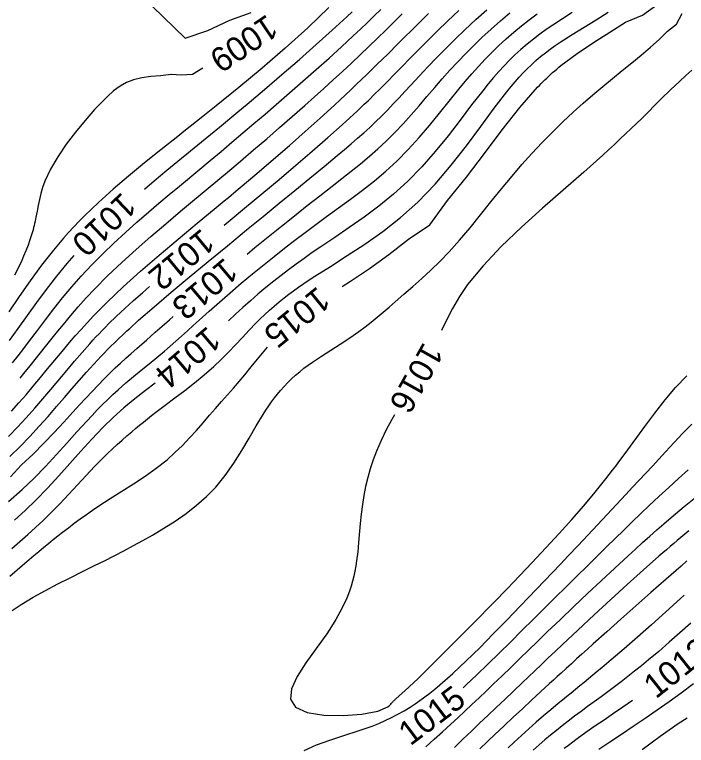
# Model space of a CAD drawing. Extents: x 1969999 to 1995709, y 501250 to 517050.
# Drawn here: x 1970345.31 to 1970384.26, y 503191.33 to 503233.68 of the extents above; entities that cross this region are included whole.
import ezdxf

# ---------------------------------------------------------------- set-up
doc = ezdxf.new("R2010")
doc.units = 0
doc.layers.add('DT_X_Contour_Major', color=7, linetype='Continuous')
doc.layers.add('DT_X_Contour_Minor', color=7, linetype='Continuous')

msp = doc.modelspace()

# ---------------------------------------------------------------- linework, layer by layer
at = {"layer": 'DT_X_Contour_Major'}
for points in [[(1970364.302, 503217.93), (1970364.784, 503218.241), (1970365.883, 503218.968), (1970367.015, 503219.773), (1970368.148, 503220.668), (1970369.385, 503221.506), (1970370.407, 503222.913), (1970371.505, 503224.252), (1970372.558, 503225.632), (1970373.586, 503226.999), (1970374.606, 503228.297), (1970375.637, 503229.474), (1970375.741, 503229.583), (1970375.846, 503229.69), (1970375.952, 503229.796), (1970376.057, 503229.899), (1970376.163, 503230.002), (1970376.27, 503230.102), (1970376.389, 503230.212), (1970376.508, 503230.319), (1970376.628, 503230.425), (1970376.749, 503230.528), (1970376.87, 503230.63), (1970376.992, 503230.731), (1970377.931, 503231.436), (1970378.885, 503232.073), (1970379.826, 503232.669), (1970380.727, 503233.247), (1970381.724, 503233.647), (1970382.559, 503234.243)], [(1970345.628, 503212.609), (1970345.851, 503212.879), (1970346.217, 503213.332), (1970346.584, 503213.791), (1970347.329, 503214.729), (1970347.727, 503215.226), (1970348.136, 503215.73), (1970348.561, 503216.239), (1970349.003, 503216.754), (1970349.468, 503217.272), (1970349.957, 503217.793), (1970350.716, 503218.557), (1970351.522, 503219.32), (1970352.359, 503220.079), (1970353.215, 503220.829), (1970354.077, 503221.565), (1970354.929, 503222.282), (1970355.393, 503222.669), (1970357.209, 503224.18), (1970357.661, 503224.559), (1970358.415, 503225.195), (1970359.171, 503225.838), (1970359.926, 503226.485), (1970360.674, 503227.133), (1970361.414, 503227.778), (1970362.139, 503228.418), (1970362.699, 503228.916), (1970363.249, 503229.409), (1970363.788, 503229.898), (1970364.317, 503230.383), (1970364.836, 503230.865), (1970365.346, 503231.345), (1970365.852, 503231.828), (1970366.349, 503232.309), (1970366.836, 503232.787), (1970367.315, 503233.26), (1970367.786, 503233.729)], [(1970352.833, 503223.571), (1970353.404, 503224.052), (1970354.143, 503224.664), (1970356.151, 503226.309), (1970356.668, 503226.733), (1970357.188, 503227.162), (1970358.248, 503228.041), (1970358.791, 503228.496), (1970359.794, 503229.341), (1970360.812, 503230.208), (1970361.821, 503231.081), (1970362.8, 503231.942), (1970363.725, 503232.775), (1970364.573, 503233.561), (1970364.878, 503233.852)], [(1970357.455, 503221.485), (1970357.8, 503221.767), (1970358.648, 503222.466), (1970359.65, 503223.297), (1970360.647, 503224.132), (1970361.624, 503224.961), (1970362.568, 503225.771), (1970363.463, 503226.551), (1970364.296, 503227.291), (1970364.746, 503227.699), (1970365.175, 503228.095), (1970365.383, 503228.29), (1970365.587, 503228.483), (1970365.802, 503228.69), (1970366.226, 503229.104), (1970366.436, 503229.312), (1970366.646, 503229.522), (1970366.858, 503229.735), (1970367.423, 503230.309), (1970368.594, 503231.5), (1970369.196, 503232.108), (1970369.81, 503232.717), (1970370.434, 503233.323), (1970371.067, 503233.923)], [(1970377.636, 503233.811), (1970377.075, 503233.444), (1970376.519, 503233.076), (1970376.136, 503232.812), (1970375.76, 503232.541), (1970375.39, 503232.262), (1970375.028, 503231.971), (1970374.671, 503231.667), (1970374.32, 503231.347), (1970374.008, 503231.043), (1970373.699, 503230.723), (1970373.39, 503230.387), (1970373.081, 503230.033), (1970372.769, 503229.662), (1970372.453, 503229.271), (1970371.812, 503228.446), (1970371.143, 503227.568), (1970370.441, 503226.661), (1970369.702, 503225.749), (1970368.92, 503224.856), (1970368.092, 503224.006), (1970367.276, 503223.27), (1970366.43, 503222.585), (1970365.571, 503221.945), (1970364.712, 503221.343), (1970363.87, 503220.772), (1970363.06, 503220.226), (1970362.566, 503219.887), (1970362.091, 503219.553), (1970361.632, 503219.224), (1970361.188, 503218.897), (1970360.758, 503218.571), (1970360.34, 503218.244), (1970359.875, 503217.866), (1970359.422, 503217.486), (1970358.981, 503217.103), (1970358.548, 503216.716), (1970358.123, 503216.327), (1970357.712, 503215.942)], [(1970358.794, 503219.803), (1970359.249, 503220.177), (1970360.018, 503220.803), (1970360.781, 503221.418), (1970361.536, 503222.022), (1970362.279, 503222.612), (1970363.007, 503223.186), (1970363.718, 503223.743), (1970364.281, 503224.183), (1970364.83, 503224.614), (1970365.363, 503225.042), (1970365.88, 503225.472), (1970366.38, 503225.908), (1970366.861, 503226.355), (1970367.357, 503226.849), (1970367.835, 503227.358), (1970368.301, 503227.878), (1970368.759, 503228.404), (1970369.215, 503228.935), (1970369.672, 503229.465), (1970370.111, 503229.965), (1970370.556, 503230.46), (1970371.009, 503230.948), (1970371.468, 503231.427), (1970371.934, 503231.896), (1970372.409, 503232.354), (1970372.944, 503232.846), (1970373.483, 503233.32), (1970374.022, 503233.778)], [(1970356.229, 503230.577), (1970355.621, 503230.214), (1970354.97, 503230.177), (1970354.38, 503230.206), (1970353.779, 503230.143), (1970353.218, 503230.092), (1970352.695, 503230.024), (1970352.208, 503229.908), (1970351.806, 503229.745), (1970351.422, 503229.526), (1970351.052, 503229.255), (1970350.687, 503228.938), (1970350.322, 503228.578), (1970349.951, 503228.18), (1970349.398, 503227.554), (1970348.842, 503226.878), (1970348.307, 503226.169), (1970347.816, 503225.445), (1970347.394, 503224.724), (1970347.065, 503224.023), (1970346.934, 503223.662), (1970346.829, 503223.309), (1970346.745, 503222.963), (1970346.674, 503222.623), (1970346.61, 503222.286), (1970346.547, 503221.95), (1970346.522, 503221.829), (1970346.497, 503221.708), (1970346.47, 503221.586), (1970346.442, 503221.464), (1970346.412, 503221.341), (1970346.38, 503221.217), (1970346.297, 503220.923), (1970346.201, 503220.624), (1970346.093, 503220.317), (1970345.97, 503220.002), (1970345.833, 503219.678), (1970345.682, 503219.344), (1970345.3, 503218.58)], [(1970384.582, 503230.466), (1970384.222, 503230.144), (1970383.856, 503229.805), (1970383.342, 503229.314), (1970382.809, 503228.793), (1970381.671, 503227.67), (1970381.058, 503227.073), (1970380.412, 503226.455), (1970380.088, 503226.151), (1970379.755, 503225.842), (1970379.412, 503225.528), (1970379.058, 503225.207), (1970378.692, 503224.88), (1970378.313, 503224.545), (1970375.923, 503222.457), (1970374.699, 503221.355), (1970373.53, 503220.239), (1970372.471, 503219.128), (1970371.58, 503218.04), (1970371.102, 503217.34), (1970370.703, 503216.66), (1970370.364, 503216.004), (1970370.067, 503215.376)], [(1970345.011, 503214.795), (1970345.52, 503215.5), (1970346.049, 503216.238), (1970346.598, 503216.995), (1970347.167, 503217.758), (1970347.756, 503218.516), (1970348.365, 503219.255), (1970348.773, 503219.721)], [(1970344.956, 503209.237), (1970345.482, 503209.777), (1970345.987, 503210.321), (1970346.474, 503210.866), (1970346.944, 503211.409), (1970347.419, 503211.966), (1970348.336, 503213.058), (1970348.784, 503213.589), (1970349.228, 503214.106), (1970349.672, 503214.609), (1970349.85, 503214.806), (1970350.029, 503215), (1970350.209, 503215.192), (1970350.391, 503215.383), (1970350.575, 503215.572), (1970350.762, 503215.761), (1970351.222, 503216.208), (1970351.701, 503216.656), (1970352.202, 503217.108), (1970352.725, 503217.565), (1970353.138, 503217.918)], [(1970345.075, 503206.891), (1970345.71, 503207.582), (1970346.381, 503208.218), (1970347.01, 503208.848), (1970347.601, 503209.466), (1970348.159, 503210.066), (1970348.687, 503210.642), (1970349.069, 503211.06), (1970349.438, 503211.461), (1970349.798, 503211.846), (1970350.151, 503212.216), (1970350.498, 503212.572), (1970350.844, 503212.914), (1970351.147, 503213.203), (1970351.452, 503213.486), (1970351.76, 503213.765), (1970352.072, 503214.043), (1970352.389, 503214.323), (1970352.713, 503214.609), (1970352.958, 503214.825), (1970353.209, 503215.047), (1970353.466, 503215.275), (1970354.006, 503215.75), (1970354.29, 503216), (1970354.513, 503216.193)], [(1970345.04, 503201.142), (1970345.751, 503201.76), (1970346.43, 503202.338), (1970346.718, 503202.578), (1970346.999, 503202.811), (1970347.275, 503203.037), (1970347.547, 503203.257), (1970347.816, 503203.472), (1970348.084, 503203.682), (1970348.427, 503203.948), (1970348.771, 503204.209), (1970349.118, 503204.465), (1970349.47, 503204.719), (1970349.831, 503204.97), (1970350.201, 503205.219), (1970350.851, 503205.638), (1970351.522, 503206.06), (1970352.201, 503206.49), (1970352.875, 503206.935), (1970353.528, 503207.399), (1970354.147, 503207.889), (1970354.605, 503208.296), (1970355.039, 503208.718), (1970355.452, 503209.15), (1970355.849, 503209.588), (1970356.235, 503210.026), (1970356.615, 503210.461), (1970356.965, 503210.859), (1970357.313, 503211.252), (1970357.657, 503211.641), (1970357.997, 503212.03), (1970358.332, 503212.418), (1970358.661, 503212.809), (1970359.032, 503213.264), (1970359.401, 503213.721), (1970359.774, 503214.176), (1970359.978, 503214.415)], [(1970367.243, 503193.857), (1970367.261, 503193.886), (1970367.285, 503193.912), (1970367.314, 503193.938), (1970367.444, 503194.042), (1970367.94, 503194.485), (1970368.707, 503195.218), (1970369.675, 503196.169), (1970370.775, 503197.267), (1970371.939, 503198.441), (1970373.098, 503199.621), (1970373.867, 503200.41), (1970374.239, 503200.794), (1970374.603, 503201.172), (1970374.959, 503201.543), (1970375.307, 503201.908), (1970376.118, 503202.772), (1970376.888, 503203.61), (1970377.618, 503204.426), (1970378.312, 503205.224), (1970378.971, 503206.009), (1970379.598, 503206.786), (1970379.79, 503207.029), (1970379.978, 503207.273), (1970380.165, 503207.517), (1970380.35, 503207.761), (1970380.717, 503208.255), (1970381.854, 503209.817), (1970382.432, 503210.593), (1970383.026, 503211.349), (1970383.641, 503212.069), (1970384.282, 503212.741)], [(1970353.452, 503212.316), (1970352.9, 503211.899), (1970352.272, 503211.408), (1970351.653, 503210.895), (1970351.444, 503210.713), (1970351.237, 503210.527), (1970351.032, 503210.338), (1970350.828, 503210.145), (1970350.625, 503209.948), (1970350.423, 503209.747), (1970349.788, 503209.084), (1970349.153, 503208.388), (1970348.515, 503207.673), (1970347.868, 503206.952), (1970347.211, 503206.238), (1970346.537, 503205.543), (1970345.923, 503204.951), (1970345.298, 503204.383)], [(1970367.332, 503210.496), (1970367.176, 503210.22), (1970366.859, 503209.621), (1970366.563, 503209.009), (1970366.295, 503208.388), (1970366.104, 503207.879), (1970365.936, 503207.366), (1970365.789, 503206.85), (1970365.663, 503206.331), (1970365.559, 503205.811), (1970365.474, 503205.291), (1970365.404, 503204.736), (1970365.35, 503204.183), (1970365.258, 503203.091), (1970365.208, 503202.554), (1970365.144, 503202.026), (1970365.099, 503201.729), (1970365.046, 503201.434), (1970364.985, 503201.141), (1970364.912, 503200.849), (1970364.828, 503200.558), (1970364.73, 503200.266), (1970364.571, 503199.861), (1970364.385, 503199.453), (1970364.174, 503199.044), (1970363.939, 503198.632), (1970363.683, 503198.217), (1970363.407, 503197.799), (1970362.803, 503196.948), (1970362.206, 503196.114), (1970361.703, 503195.328), (1970361.375, 503194.619), (1970361.309, 503194.017), (1970361.588, 503193.552), (1970362.272, 503193.242), (1970363.246, 503193.084), (1970364.355, 503193.059), (1970365.446, 503193.146), (1970366.363, 503193.324), (1970366.954, 503193.575), (1970367.027, 503193.626), (1970367.084, 503193.677), (1970367.13, 503193.728), (1970367.169, 503193.775), (1970367.205, 503193.819), (1970367.243, 503193.857)], [(1970371.326, 503194.676), (1970371.503, 503194.84), (1970372.12, 503195.422), (1970372.754, 503196.034), (1970373.401, 503196.669), (1970374.06, 503197.321), (1970374.726, 503197.984), (1970375.397, 503198.651), (1970376.028, 503199.276), (1970376.658, 503199.899), (1970377.286, 503200.518), (1970377.909, 503201.131), (1970378.525, 503201.737), (1970379.132, 503202.335), (1970379.638, 503202.834), (1970380.138, 503203.327), (1970380.634, 503203.813), (1970381.126, 503204.292), (1970381.617, 503204.765), (1970382.109, 503205.231), (1970382.675, 503205.76), (1970383.241, 503206.28), (1970383.805, 503206.791), (1970384.362, 503207.294)], [(1970384.41, 503203.763), (1970383.941, 503203.378), (1970383.737, 503203.207), (1970383.53, 503203.033), (1970383.321, 503202.855), (1970383.109, 503202.674), (1970382.893, 503202.488), (1970382.674, 503202.297), (1970381.776, 503201.505), (1970380.838, 503200.661), (1970379.879, 503199.785), (1970378.919, 503198.898), (1970377.978, 503198.019), (1970377.075, 503197.17), (1970376.661, 503196.779), (1970376.258, 503196.398), (1970375.867, 503196.026), (1970375.484, 503195.662), (1970375.108, 503195.305), (1970374.738, 503194.953), (1970374.232, 503194.473), (1970373.733, 503193.999), (1970373.241, 503193.532), (1970372.755, 503193.07), (1970372.273, 503192.612), (1970371.796, 503192.155), (1970371.305, 503191.684), (1970370.817, 503191.214)], [(1970384.141, 503200.031), (1970383.911, 503199.822), (1970383.078, 503199.07), (1970382.248, 503198.328), (1970381.434, 503197.609), (1970380.649, 503196.926), (1970379.907, 503196.289), (1970379.628, 503196.054), (1970379.357, 503195.826), (1970379.094, 503195.607), (1970378.836, 503195.394), (1970378.585, 503195.188), (1970378.339, 503194.986), (1970378.08, 503194.775), (1970377.825, 503194.568), (1970377.573, 503194.363), (1970377.324, 503194.16), (1970377.075, 503193.956), (1970376.827, 503193.751), (1970376.407, 503193.399), (1970375.985, 503193.039), (1970375.562, 503192.671), (1970375.136, 503192.295), (1970374.708, 503191.911), (1970374.278, 503191.519), (1970373.929, 503191.195)], [(1970381.148, 503193.938), (1970381.139, 503193.931), (1970380.584, 503193.548), (1970380.033, 503193.173), (1970379.489, 503192.803), (1970378.954, 503192.437), (1970378.431, 503192.073), (1970377.923, 503191.708), (1970377.672, 503191.522), (1970377.424, 503191.334), (1970377.179, 503191.143)], [(1970384.313, 503192.919), (1970383.787, 503192.577), (1970383.262, 503192.222), (1970382.739, 503191.852), (1970382.217, 503191.467), (1970381.697, 503191.066)]]:
    msp.add_lwpolyline(points, dxfattribs=at)
at = {"layer": 'DT_X_Contour_Minor'}
for points in [[(1970353.3, 503234.154), (1970355.198, 503232.321), (1970356.507, 503232.769), (1970357.795, 503233.368), (1970359.02, 503233.809)], [(1970344.962, 503205.458), (1970345.75, 503206.159), (1970346.44, 503206.825), (1970347.101, 503207.503), (1970347.733, 503208.183), (1970348.34, 503208.854), (1970348.925, 503209.506), (1970349.49, 503210.126), (1970349.799, 503210.457), (1970350.104, 503210.776), (1970350.406, 503211.084), (1970350.707, 503211.381), (1970351.008, 503211.668), (1970351.311, 503211.945), (1970351.756, 503212.336), (1970352.205, 503212.713), (1970352.657, 503213.082), (1970353.109, 503213.448), (1970353.56, 503213.814), (1970354.008, 503214.187), (1970354.336, 503214.47), (1970354.664, 503214.758), (1970354.994, 503215.053), (1970355.328, 503215.353), (1970355.667, 503215.661), (1970356.014, 503215.975), (1970356.593, 503216.492), (1970357.194, 503217.023), (1970357.816, 503217.563), (1970358.455, 503218.109), (1970359.108, 503218.656), (1970359.773, 503219.202), (1970360.36, 503219.672), (1970360.953, 503220.139), (1970361.552, 503220.601), (1970362.158, 503221.061), (1970362.771, 503221.518), (1970363.39, 503221.973), (1970364.089, 503222.48), (1970364.79, 503222.991), (1970365.485, 503223.512), (1970366.17, 503224.049), (1970366.837, 503224.608), (1970367.479, 503225.196), (1970368.136, 503225.861), (1970368.762, 503226.553), (1970369.363, 503227.261), (1970369.943, 503227.972), (1970370.508, 503228.674), (1970371.062, 503229.356), (1970371.445, 503229.814), (1970371.827, 503230.256), (1970372.209, 503230.682), (1970372.592, 503231.093), (1970372.978, 503231.488), (1970373.369, 503231.867), (1970373.809, 503232.27), (1970374.255, 503232.655), (1970374.704, 503233.025), (1970375.155, 503233.38), (1970375.606, 503233.722)], [(1970363.531, 503234.093), (1970362.31, 503232.921), (1970361.005, 503231.743), (1970359.657, 503230.582), (1970358.305, 503229.457), (1970356.989, 503228.389), (1970356.606, 503228.082), (1970356.229, 503227.782), (1970355.858, 503227.486), (1970355.128, 503226.907), (1970354.768, 503226.622), (1970353.797, 503225.851), (1970352.847, 503225.088), (1970351.923, 503224.328), (1970351.033, 503223.567), (1970350.18, 503222.802), (1970349.372, 503222.029), (1970349.054, 503221.709), (1970348.744, 503221.385), (1970348.441, 503221.057), (1970348.144, 503220.723), (1970347.851, 503220.384), (1970347.563, 503220.037), (1970346.879, 503219.163), (1970346.217, 503218.262), (1970345.579, 503217.353), (1970344.967, 503216.46)], [(1970345.026, 503208.078), (1970345.626, 503208.658), (1970346.195, 503209.241), (1970346.735, 503209.823), (1970347.251, 503210.399), (1970347.745, 503210.964), (1970348.194, 503211.484), (1970348.629, 503211.99), (1970349.057, 503212.483), (1970349.48, 503212.965), (1970349.903, 503213.434), (1970350.331, 503213.892), (1970350.517, 503214.086), (1970350.706, 503214.278), (1970350.898, 503214.47), (1970351.094, 503214.663), (1970351.295, 503214.857), (1970351.657, 503215.2), (1970351.818, 503215.349), (1970351.982, 503215.5), (1970352.151, 503215.654), (1970352.324, 503215.81), (1970352.502, 503215.969), (1970353.397, 503216.753), (1970354.381, 503217.592), (1970355.432, 503218.471), (1970356.528, 503219.375), (1970357.646, 503220.291), (1970358.764, 503221.204), (1970359.722, 503221.987), (1970360.657, 503222.75), (1970361.561, 503223.491), (1970362.429, 503224.203), (1970363.251, 503224.882), (1970364.023, 503225.523), (1970364.43, 503225.863), (1970364.821, 503226.193), (1970365.196, 503226.515), (1970365.557, 503226.832), (1970365.905, 503227.147), (1970366.241, 503227.463), (1970366.59, 503227.805), (1970366.931, 503228.151), (1970367.267, 503228.503), (1970367.602, 503228.861), (1970367.939, 503229.225), (1970368.282, 503229.596), (1970368.766, 503230.116), (1970369.266, 503230.647), (1970369.782, 503231.185), (1970370.314, 503231.726), (1970370.86, 503232.267), (1970371.419, 503232.803), (1970372.054, 503233.39), (1970372.696, 503233.965)], [(1970345.127, 503210.699), (1970345.555, 503211.175), (1970345.971, 503211.654), (1970346.394, 503212.152), (1970346.811, 503212.653), (1970347.226, 503213.156), (1970347.643, 503213.661), (1970348.066, 503214.168), (1970348.499, 503214.678), (1970348.829, 503215.059), (1970349.168, 503215.441), (1970349.52, 503215.828), (1970349.887, 503216.219), (1970350.271, 503216.616), (1970350.676, 503217.02), (1970351.606, 503217.901), (1970352.616, 503218.808), (1970353.683, 503219.732), (1970354.785, 503220.662), (1970355.899, 503221.589), (1970357.004, 503222.504), (1970357.238, 503222.699), (1970357.471, 503222.892), (1970357.703, 503223.085), (1970358.164, 503223.47), (1970358.393, 503223.662), (1970359.363, 503224.482), (1970360.317, 503225.298), (1970361.249, 503226.105), (1970362.152, 503226.9), (1970363.022, 503227.678), (1970363.853, 503228.434), (1970364.179, 503228.736), (1970364.499, 503229.033), (1970364.813, 503229.329), (1970365.123, 503229.623), (1970365.43, 503229.917), (1970365.735, 503230.211), (1970366.341, 503230.802), (1970366.943, 503231.396), (1970367.541, 503231.99), (1970368.725, 503233.167), (1970369.312, 503233.744)], [(1970345.153, 503202.745), (1970345.618, 503203.151), (1970346.074, 503203.557), (1970346.521, 503203.963), (1970346.96, 503204.374), (1970347.389, 503204.79), (1970347.927, 503205.335), (1970348.45, 503205.886), (1970348.96, 503206.433), (1970349.457, 503206.969), (1970349.944, 503207.485), (1970350.423, 503207.974), (1970350.705, 503208.25), (1970350.985, 503208.515), (1970351.264, 503208.772), (1970351.543, 503209.021), (1970351.822, 503209.264), (1970352.103, 503209.504), (1970352.327, 503209.693), (1970352.553, 503209.88), (1970352.782, 503210.068), (1970353.015, 503210.256), (1970353.253, 503210.445), (1970353.497, 503210.635), (1970354.039, 503211.048), (1970354.602, 503211.471), (1970355.175, 503211.905), (1970355.748, 503212.351), (1970356.311, 503212.812), (1970356.853, 503213.287), (1970357.291, 503213.702), (1970357.712, 503214.125), (1970358.118, 503214.55), (1970358.515, 503214.972), (1970358.906, 503215.388), (1970359.296, 503215.791), (1970359.556, 503216.05), (1970359.818, 503216.302), (1970360.086, 503216.549), (1970360.36, 503216.792), (1970360.644, 503217.031), (1970360.939, 503217.268), (1970361.206, 503217.473), (1970361.484, 503217.677), (1970361.774, 503217.884), (1970362.076, 503218.092), (1970362.392, 503218.303), (1970362.722, 503218.52), (1970363.625, 503219.094), (1970364.6, 503219.714), (1970365.62, 503220.387), (1970366.66, 503221.122), (1970367.691, 503221.929), (1970368.689, 503222.812), (1970369.69, 503223.856), (1970370.629, 503224.959), (1970371.509, 503226.085), (1970372.336, 503227.196), (1970373.117, 503228.252), (1970373.858, 503229.214), (1970374.097, 503229.507), (1970374.333, 503229.786), (1970374.568, 503230.052), (1970374.802, 503230.305), (1970375.037, 503230.546), (1970375.274, 503230.775), (1970375.54, 503231.017), (1970375.81, 503231.248), (1970376.085, 503231.468), (1970376.366, 503231.68), (1970376.654, 503231.885), (1970376.949, 503232.086), (1970377.631, 503232.52), (1970378.334, 503232.949), (1970379.039, 503233.383), (1970379.726, 503233.832)], [(1970345.176, 503199.156), (1970345.699, 503199.494), (1970346.394, 503199.914), (1970347.1, 503200.309), (1970347.812, 503200.686), (1970348.526, 503201.049), (1970349.24, 503201.403), (1970349.95, 503201.753), (1970350.518, 503202.036), (1970351.081, 503202.322), (1970351.64, 503202.612), (1970352.196, 503202.907), (1970352.748, 503203.209), (1970353.297, 503203.521), (1970353.963, 503203.915), (1970354.617, 503204.33), (1970355.253, 503204.771), (1970355.862, 503205.244), (1970356.439, 503205.753), (1970356.975, 503206.304), (1970357.523, 503206.974), (1970358.021, 503207.684), (1970358.479, 503208.413), (1970358.907, 503209.139), (1970359.315, 503209.843), (1970359.714, 503210.505), (1970359.879, 503210.762), (1970360.044, 503211.008), (1970360.211, 503211.245), (1970360.381, 503211.472), (1970360.553, 503211.691), (1970360.729, 503211.902), (1970360.936, 503212.135), (1970361.151, 503212.36), (1970361.372, 503212.577), (1970361.602, 503212.786), (1970361.841, 503212.988), (1970362.089, 503213.186), (1970362.584, 503213.545), (1970363.106, 503213.894), (1970363.646, 503214.239), (1970364.194, 503214.586), (1970364.74, 503214.942), (1970365.273, 503215.312), (1970365.631, 503215.579), (1970365.982, 503215.857), (1970366.329, 503216.142), (1970366.675, 503216.436), (1970367.024, 503216.737), (1970367.38, 503217.045), (1970367.88, 503217.476), (1970368.394, 503217.923), (1970368.917, 503218.388), (1970369.447, 503218.877), (1970369.979, 503219.394), (1970370.509, 503219.942), (1970371.116, 503220.619), (1970371.719, 503221.332), (1970372.32, 503222.07), (1970372.924, 503222.823), (1970373.534, 503223.579), (1970374.153, 503224.328), (1970374.724, 503224.991), (1970375.305, 503225.637), (1970375.895, 503226.266), (1970376.492, 503226.876), (1970377.096, 503227.466), (1970377.705, 503228.036), (1970378.274, 503228.544), (1970378.844, 503229.036), (1970379.414, 503229.514), (1970379.981, 503229.98), (1970380.543, 503230.436), (1970381.098, 503230.885), (1970381.648, 503231.335), (1970382.182, 503231.787), (1970382.692, 503232.247), (1970383.171, 503232.724), (1970383.693, 503233.136), (1970384.021, 503233.742)], [(1970345.196, 503213.5), (1970345.518, 503213.912), (1970345.842, 503214.335), (1970346.171, 503214.769), (1970346.628, 503215.374), (1970347.099, 503215.995), (1970347.587, 503216.626), (1970348.095, 503217.263), (1970348.625, 503217.899), (1970349.179, 503218.529), (1970349.786, 503219.179), (1970350.418, 503219.815), (1970351.068, 503220.44), (1970351.733, 503221.053), (1970352.407, 503221.654), (1970353.086, 503222.244), (1970353.679, 503222.75), (1970354.271, 503223.249), (1970354.864, 503223.744), (1970356.054, 503224.731), (1970356.652, 503225.227), (1970357.282, 503225.753), (1970357.914, 503226.284), (1970358.55, 503226.821), (1970359.189, 503227.364), (1970359.832, 503227.914), (1970360.479, 503228.47), (1970361.255, 503229.142), (1970362.03, 503229.819), (1970362.794, 503230.493), (1970363.541, 503231.16), (1970364.261, 503231.813), (1970364.947, 503232.447), (1970365.368, 503232.843), (1970365.773, 503233.229), (1970366.162, 503233.607), (1970366.537, 503233.977)], [(1970362.094, 503191.031), (1970362.811, 503191.357), (1970363.591, 503191.643), (1970364.406, 503191.91), (1970365.229, 503192.174), (1970366.034, 503192.455), (1970366.424, 503192.609), (1970366.803, 503192.772), (1970367.173, 503192.947), (1970367.536, 503193.133), (1970367.893, 503193.333), (1970368.244, 503193.547), (1970368.531, 503193.734), (1970368.816, 503193.931), (1970369.101, 503194.14), (1970369.387, 503194.359), (1970369.675, 503194.591), (1970369.966, 503194.834), (1970370.72, 503195.498), (1970371.494, 503196.224), (1970372.28, 503196.993), (1970373.068, 503197.79), (1970373.852, 503198.597), (1970374.622, 503199.397), (1970375.104, 503199.899), (1970375.577, 503200.392), (1970376.043, 503200.878), (1970376.503, 503201.358), (1970376.958, 503201.835), (1970377.408, 503202.309), (1970377.983, 503202.917), (1970378.551, 503203.521), (1970379.113, 503204.121), (1970379.668, 503204.714), (1970380.215, 503205.3), (1970380.755, 503205.877), (1970381.142, 503206.291), (1970381.527, 503206.702), (1970381.909, 503207.11), (1970382.291, 503207.518), (1970382.673, 503207.928), (1970383.056, 503208.341), (1970383.554, 503208.878), (1970384.061, 503209.417), (1970384.583, 503209.952)], [(1970369.157, 503191.256), (1970369.637, 503191.684), (1970370.122, 503192.12), (1970370.609, 503192.564), (1970371.012, 503192.935), (1970371.417, 503193.311), (1970371.827, 503193.694), (1970372.241, 503194.085), (1970372.66, 503194.484), (1970373.086, 503194.891), (1970373.576, 503195.364), (1970374.077, 503195.848), (1970374.588, 503196.345), (1970375.112, 503196.853), (1970375.648, 503197.374), (1970376.198, 503197.906), (1970376.957, 503198.636), (1970377.734, 503199.379), (1970378.523, 503200.127), (1970379.317, 503200.873), (1970380.107, 503201.608), (1970380.886, 503202.326), (1970381.305, 503202.709), (1970381.721, 503203.085), (1970382.135, 503203.455), (1970382.548, 503203.82), (1970382.962, 503204.18), (1970383.38, 503204.537), (1970384.143, 503205.175), (1970384.912, 503205.801)], [(1970384.298, 503202.026), (1970383.953, 503201.728), (1970383.082, 503200.969), (1970382.203, 503200.196), (1970381.328, 503199.421), (1970380.469, 503198.656), (1970379.641, 503197.915), (1970378.857, 503197.208), (1970378.528, 503196.911), (1970378.208, 503196.622), (1970377.897, 503196.339), (1970377.592, 503196.062), (1970377.292, 503195.789), (1970376.995, 503195.518), (1970376.884, 503195.417), (1970376.774, 503195.316), (1970376.664, 503195.216), (1970376.554, 503195.115), (1970376.444, 503195.014), (1970376.333, 503194.913), (1970375.81, 503194.433), (1970375.283, 503193.947), (1970374.753, 503193.457), (1970374.222, 503192.963), (1970373.69, 503192.466), (1970373.161, 503191.967), (1970372.723, 503191.551), (1970372.285, 503191.132)], [(1970384.516, 503198.424), (1970383.888, 503197.855), (1970383.269, 503197.307), (1970382.661, 503196.781), (1970382.066, 503196.281), (1970381.658, 503195.947), (1970381.257, 503195.625), (1970380.863, 503195.315), (1970380.475, 503195.016), (1970380.093, 503194.726), (1970379.716, 503194.444), (1970379.318, 503194.151), (1970378.924, 503193.863), (1970378.536, 503193.58), (1970378.153, 503193.299), (1970377.775, 503193.018), (1970377.403, 503192.736), (1970377.062, 503192.471), (1970376.724, 503192.202), (1970376.389, 503191.927), (1970376.054, 503191.647), (1970375.719, 503191.359), (1970375.383, 503191.062)], [(1970384.666, 503194.903), (1970383.965, 503194.366), (1970383.268, 503193.856), (1970382.576, 503193.367), (1970381.872, 503192.886), (1970381.177, 503192.421), (1970380.495, 503191.969), (1970379.83, 503191.527), (1970379.186, 503191.091)]]:
    msp.add_lwpolyline(points, dxfattribs=at)

# ---------------------------------------------------------------- texts
at = {"layer": 'DT_X_Contour_Major'}
for s, rotation, p in [('1009', 214.0201, (1970359.951, 503233.74)), ('1010', 223.4868, (1970351.541, 503223.445)), ('1012', 219.5615, (1970356.16, 503221.338)), ('1013', 220.141, (1970357.499, 503219.652)), ('1015', 219.1046, (1970362.874, 503217.982)), ('1014', 220.4004, (1970356.504, 503215.68)), ('1016', 240.7321, (1970369.031, 503214.766)), ('1012', 38.3915, (1970382.494, 503193.994)), ('1015', 37.0335, (1970368.252, 503191.267))]:
    msp.add_text(s, height=1.4, rotation=rotation, dxfattribs=at).set_placement(p)

doc.saveas('drawing.dxf')
